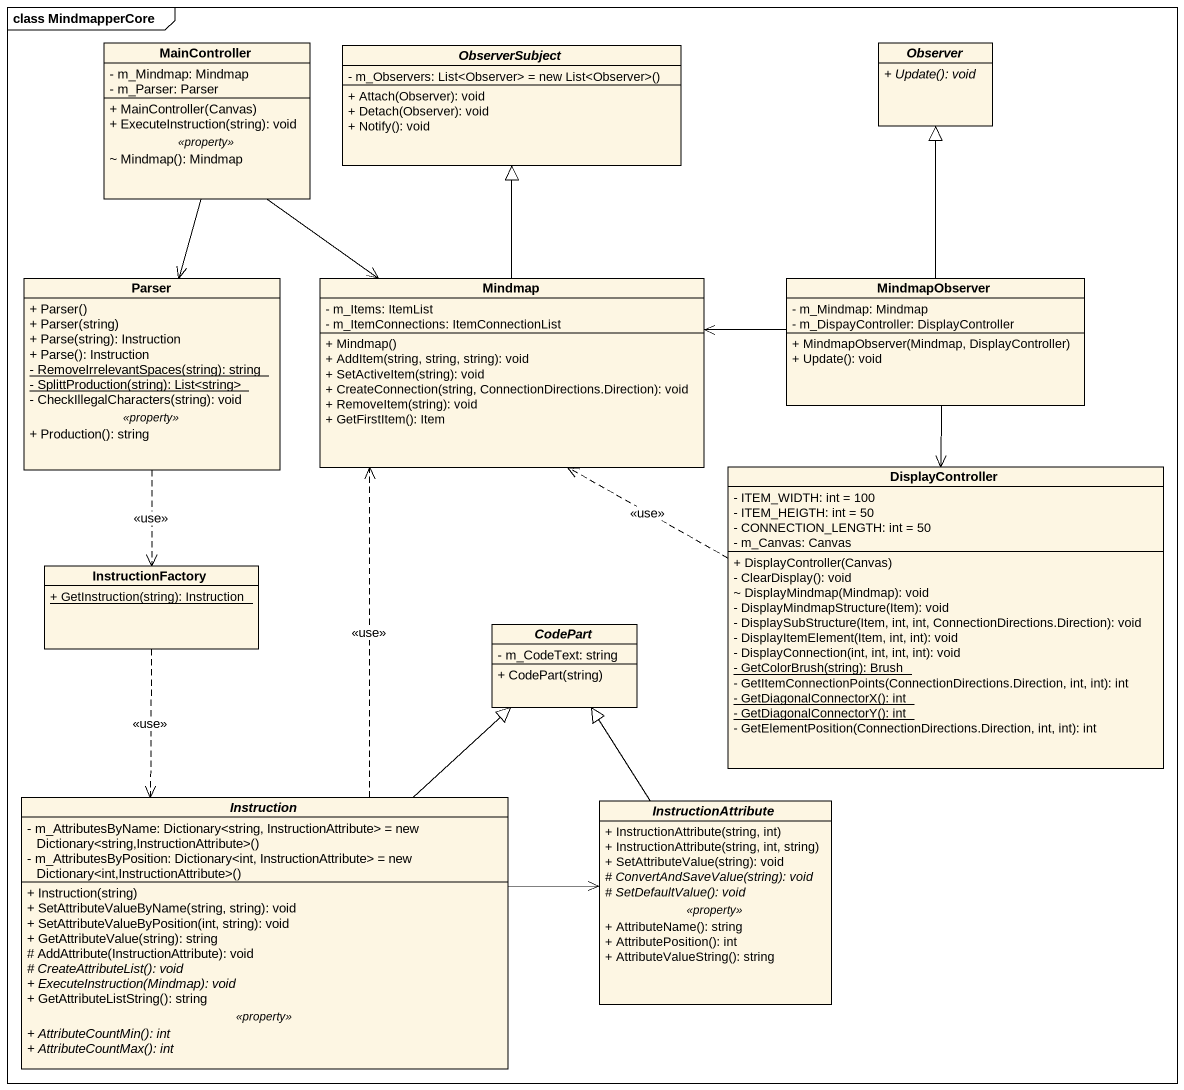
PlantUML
@startuml
mainframe class MindmapperCore
hide circle
hide empty members
skinparam classAttributeIconSize 0
class MainController {
  - m_Mindmap: Mindmap
  - m_Parser: Parser
  --
  + MainController(Canvas)
  + ExecuteInstruction(string): void
  .. <<property>> ..
  ~ Mindmap(): Mindmap
}
abstract class ObserverSubject {
  {field} - m_Observers: List<Observer> = new List<Observer>()
  + Attach(Observer): void
  + Detach(Observer): void
  + Notify(): void
}
abstract class Observer {
  {abstract} + Update(): void
}
class Parser {
  + Parser()
  + Parser(string)
  + Parse(string): Instruction
  + Parse(): Instruction
  {static} - RemoveIrrelevantSpaces(string): string
  {static} - SplittProduction(string): List<string>
  - CheckIllegalCharacters(string): void
  .. <<property>> ..
  + Production(): string
}
class Mindmap {
  - m_Items: ItemList
  - m_ItemConnections: ItemConnectionList
  + Mindmap()
  + AddItem(string, string, string): void
  + SetActiveItem(string): void
  + CreateConnection(string, ConnectionDirections.Direction): void
  + RemoveItem(string): void
  + GetFirstItem(): Item
}
class MindmapObserver {
  - m_Mindmap: Mindmap
  - m_DispayController: DisplayController
  + MindmapObserver(Mindmap, DisplayController)
  + Update(): void
}
class DisplayController {
  - ITEM_WIDTH: int = 100
  - ITEM_HEIGTH: int = 50
  - CONNECTION_LENGTH: int = 50
  - m_Canvas: Canvas
  + DisplayController(Canvas)
  - ClearDisplay(): void
  ~ DisplayMindmap(Mindmap): void
  - DisplayMindmapStructure(Item): void
  - DisplaySubStructure(Item, int, int, ConnectionDirections.Direction): void
  - DisplayItemElement(Item, int, int): void
  - DisplayConnection(int, int, int, int): void
  {static} - GetColorBrush(string): Brush
  - GetItemConnectionPoints(ConnectionDirections.Direction, int, int): int
  {static} - GetDiagonalConnectorX(): int
  {static} - GetDiagonalConnectorY(): int
  - GetElementPosition(ConnectionDirections.Direction, int, int): int
}
class InstructionFactory {
  {static} + GetInstruction(string): Instruction
}
abstract class CodePart {
  - m_CodeText: string
  + CodePart(string)
}
abstract class Instruction {
  {field} - m_AttributesByName: Dictionary<string, InstructionAttribute> = new Dictionary<string,InstructionAttribute>()
  {field} - m_AttributesByPosition: Dictionary<int, InstructionAttribute> = new Dictionary<int,InstructionAttribute>()
  --
  + Instruction(string)
  + SetAttributeValueByName(string, string): void
  + SetAttributeValueByPosition(int, string): void
  + GetAttributeValue(string): string
  # AddAttribute(InstructionAttribute): void
  {abstract} # CreateAttributeList(): void
  {abstract} + ExecuteInstruction(Mindmap): void
  + GetAttributeListString(): string
  .. <<property>> ..
  {abstract} + AttributeCountMin(): int
  {abstract} + AttributeCountMax(): int
}
abstract class InstructionAttribute {
  + InstructionAttribute(string, int)
  + InstructionAttribute(string, int, string)
  + SetAttributeValue(string): void
  {abstract} # ConvertAndSaveValue(string): void
  {abstract} # SetDefaultValue(): void
  .. <<property>> ..
  + AttributeName(): string
  + AttributePosition(): int
  + AttributeValueString(): string
}
MainController --> Parser
MainController --> Mindmap
Parser ..> InstructionFactory : <<use>>
Mindmap -up-|> ObserverSubject
MindmapObserver -up-|> Observer
MindmapObserver -left-> Mindmap
MindmapObserver --> DisplayController
DisplayController .left.> Mindmap : <<use>>
InstructionFactory ..> Instruction : <<use>>
Instruction .up.> Mindmap : <<use>>
Instruction -up-|> CodePart
Instruction -right-> InstructionAttribute
InstructionAttribute -up-|> CodePart
@enduml
